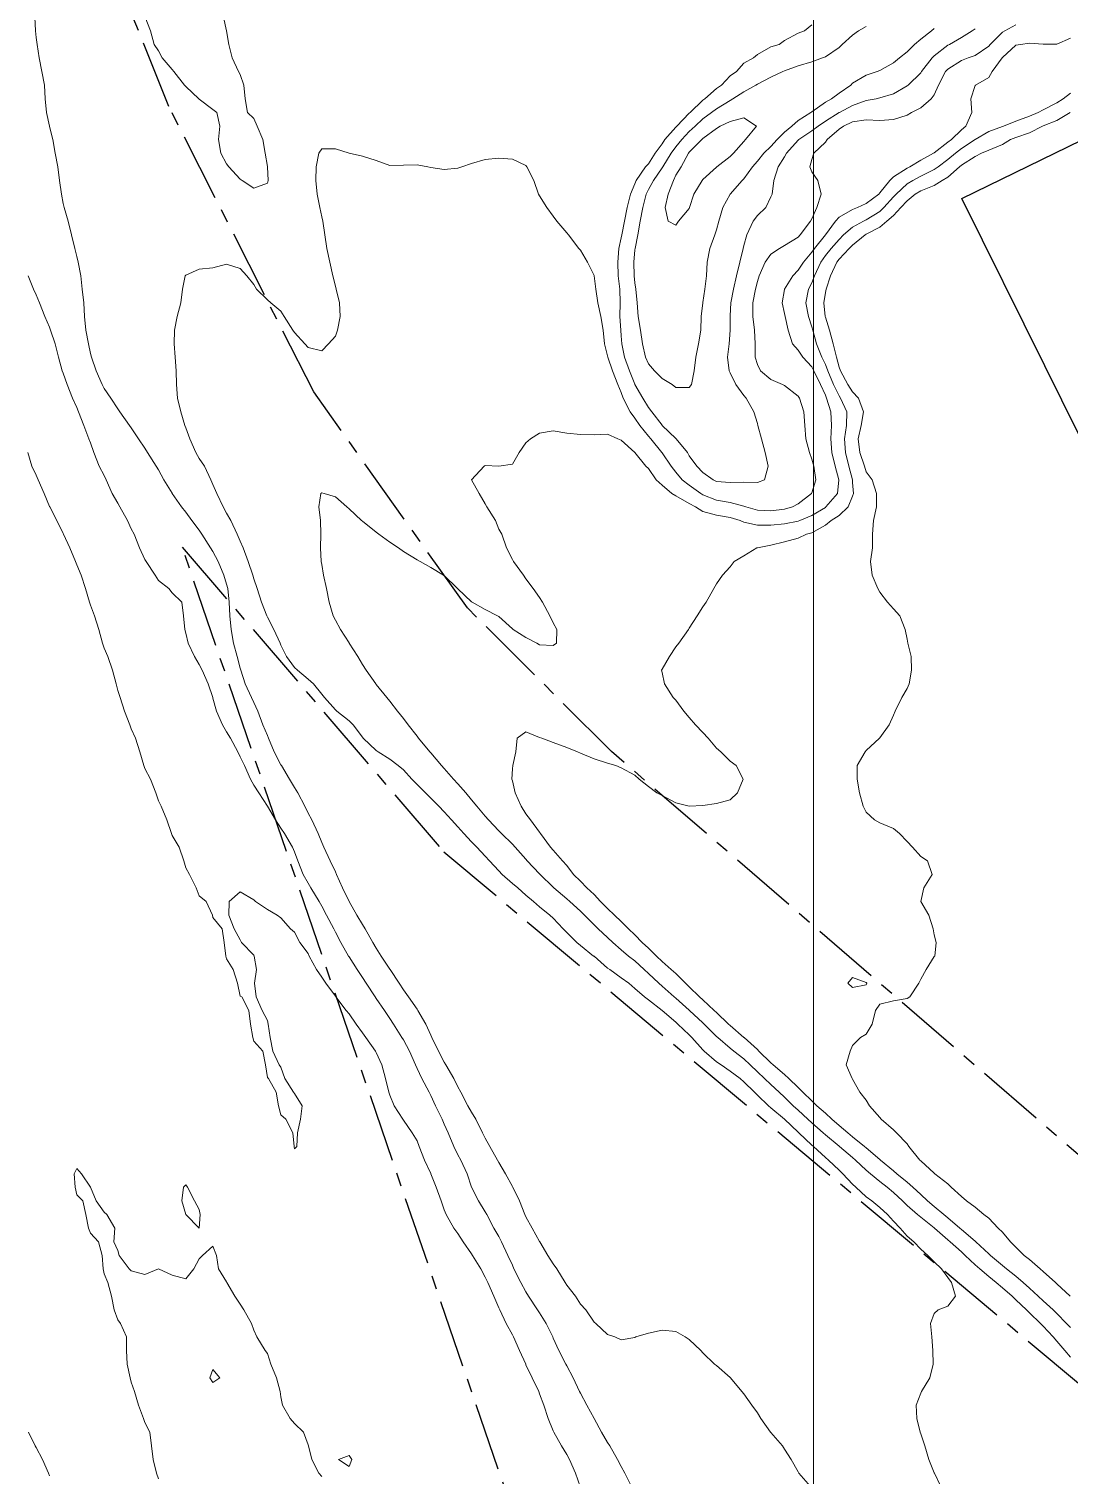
# Model space of a CAD drawing. Header units: centimetres. Extents: x 0 to 642158, y -847 to 649707.
# Drawn here: x 617238 to 617276.2, y 620631.2 to 620684.3 of the extents above; entities that cross this region are included whole.
import ezdxf

# ---------------------------------------------------------------- set-up
doc = ezdxf.new("R2010")
doc.units = ezdxf.units.CM
doc.header["$MEASUREMENT"] = 0
doc.linetypes.add('CENTERX2', pattern=[4, 2.5, -0.5, 0.5, -0.5])
doc.layers.add('MEV_grille', color=254, linetype='Continuous', lineweight=9)
doc.layers.add('WAL_topographie 0.5', color=253, linetype='Continuous', lineweight=20)
doc.layers.add('SPW_batiments', color=7, linetype='Continuous')
doc.layers.add('SPW_parcellaire cadastral', color=7, linetype='CENTERX2', lineweight=25, true_color=0xff0542)

# ---------------------------------------------------------------- blocks, each defined once
blk = doc.blocks.new('*U112')
at = {"layer": 'MEV_grille', "transparency": 33554687}
blk.add_lwpolyline([(0, 1825.476), (0, -1825.476)], dxfattribs=at)
blk = doc.blocks.new('*U113')
at = {"layer": 'MEV_grille', "color": 0, "linetype": 'ByBlock', "lineweight": -2, "transparency": 16777216}
blk.add_blockref('*U112', (1900, 0), dxfattribs=at)

msp = doc.modelspace()

# ---------------------------------------------------------------- linework, layer by layer
at = {"layer": 'SPW_batiments'}
msp.add_lwpolyline([(617326.179, 620676.523), (617316.915, 620671.936), (617283.53, 620655.333), (617283.501, 620655.39), (617275.31, 620671.931), (617272.265, 620678.083), (617315.191, 620699.035), (617326.179, 620676.523)], dxfattribs=at)
at = {"layer": 'SPW_parcellaire cadastral'}
for points in [[(617230.744, 620712.405), (617238.37, 620716.158), (617240.745, 620724.014), (617272.508, 620739.643), (617282.123, 620767.668), (617243.448, 620846.11), (617250.741, 620849.649), (617288.255, 620775.589), (617294.476, 620769.289), (617304.386, 620763.201), (617310.193, 620758.188), (617336.661, 620771.212), (617359.081, 620730.17), (617357.925, 620729.905), (617383.852, 620679.762), (617287.666, 620632.245), (617278.015, 620641.677), (617259.392, 620657.765), (617254.096, 620663.041), (617248.455, 620670.977), (617243.126, 620681.472), (617230.744, 620712.405)], [(617294.536, 620611.713), (617273.482, 620594.095), (617266.903, 620597.333), (617243.62, 620665.278), (617253.232, 620654.073), (617276.728, 620634.401), (617291.501, 620615.611), (617294.536, 620611.713)]]:
    msp.add_lwpolyline(points, dxfattribs=at)
at = {"layer": 'WAL_topographie 0.5'}
for points in [[(617238.21, 620684.75), (617238.226, 620684.25), (617238.25, 620684), (617238.298, 620683.75), (617238.365, 620683.25), (617238.462, 620682.75), (617238.556, 620682.25), (617238.589, 620681.75), (617238.641, 620681.25), (617238.747, 620680.75), (617238.75, 620680.736), (617238.867, 620680.25), (617238.956, 620679.75), (617239.046, 620679.25), (617239.119, 620678.75), (617239.182, 620678.25), (617239.25, 620677.899), (617239.284, 620677.75), (617239.431, 620677.25), (617239.559, 620676.75), (617239.677, 620676.25), (617239.75, 620675.952), (617239.8, 620675.75), (617239.891, 620675.25), (617239.951, 620674.75), (617240.002, 620674.25), (617240.034, 620673.75), (617240.086, 620673.25), (617240.177, 620672.75), (617240.25, 620672.394), (617240.288, 620672.25), (617240.457, 620671.75), (617240.678, 620671.25), (617240.75, 620671.109), (617240.999, 620670.75), (617241.25, 620670.361), (617241.327, 620670.25), (617241.685, 620669.75), (617241.75, 620669.657), (617242.017, 620669.25), (617242.25, 620668.909), (617242.352, 620668.75), (617242.662, 620668.25), (617242.75, 620668.112), (617242.946, 620667.75), (617243.25, 620667.254), (617243.252, 620667.25), (617243.593, 620666.75), (617243.75, 620666.563), (617243.973, 620666.25), (617244.25, 620665.9), (617244.343, 620665.75), (617244.663, 620665.25), (617244.75, 620665.12), (617244.937, 620664.75), (617245.149, 620664.25), (617245.25, 620663.91), (617245.295, 620663.75), (617245.348, 620663.25), (617245.374, 620662.75), (617245.42, 620662.25), (617245.507, 620661.75), (617245.644, 620661.25), (617245.75, 620660.828), (617245.772, 620660.75), (617245.93, 620660.25), (617246.161, 620659.75), (617246.25, 620659.56), (617246.398, 620659.25), (617246.589, 620658.75), (617246.75, 620658.353), (617246.79, 620658.25), (617247.005, 620657.75), (617247.25, 620657.277), (617247.264, 620657.25), (617247.568, 620656.75), (617247.75, 620656.447), (617247.871, 620656.25), (617248.125, 620655.75), (617248.25, 620655.502), (617248.386, 620655.25), (617248.617, 620654.75), (617248.75, 620654.417), (617248.825, 620654.25), (617249.059, 620653.75), (617249.25, 620653.339), (617249.292, 620653.25), (617249.515, 620652.75), (617249.749, 620652.25), (617249.75, 620652.248), (617250.042, 620651.75), (617250.25, 620651.406), (617250.344, 620651.25), (617250.627, 620650.75), (617250.75, 620650.544), (617250.927, 620650.25), (617251.25, 620649.763), (617251.26, 620649.75), (617251.596, 620649.25), (617251.75, 620649.009), (617251.934, 620648.75), (617252.25, 620648.295), (617252.281, 620648.25), (617252.568, 620647.75), (617252.75, 620647.341), (617252.797, 620647.25), (617253.038, 620646.75), (617253.25, 620646.351), (617253.309, 620646.25), (617253.596, 620645.75), (617253.75, 620645.447), (617253.859, 620645.25), (617254.12, 620644.75), (617254.25, 620644.512), (617254.402, 620644.25), (617254.652, 620643.75), (617254.75, 620643.56), (617254.917, 620643.25), (617255.204, 620642.75), (617255.25, 620642.665), (617255.497, 620642.25), (617255.75, 620641.78), (617255.768, 620641.75), (617256.014, 620641.25), (617256.212, 620640.75), (617256.25, 620640.668), (617256.48, 620640.25), (617256.75, 620639.754), (617256.753, 620639.75), (617257.059, 620639.25), (617257.25, 620638.933), (617257.385, 620638.75), (617257.695, 620638.25), (617257.75, 620638.158), (617258.066, 620637.75), (617258.25, 620637.456), (617258.45, 620637.25), (617258.75, 620636.795), (617258.818, 620636.75), (617259.25, 620636.346), (617259.515, 620636.25), (617259.75, 620636.142), (617260.25, 620636.232), (617260.288, 620636.25), (617260.75, 620636.386), (617261.25, 620636.5), (617261.75, 620636.447), (617262.101, 620636.25), (617262.25, 620636.155), (617262.67, 620635.75), (617262.75, 620635.671), (617263.179, 620635.25), (617263.25, 620635.199), (617263.75, 620634.763), (617263.762, 620634.75), (617264.185, 620634.25), (617264.25, 620634.164), (617264.551, 620633.75), (617264.75, 620633.458), (617264.883, 620633.25), (617265.239, 620632.75), (617265.25, 620632.735), (617265.668, 620632.25), (617265.75, 620632.127), (617265.991, 620631.75), (617266.25, 620631.293), (617266.276, 620631.25), (617266.706, 620630.75)], [(617245.135, 620684.75), (617245.25, 620684.25), (617245.25, 620684.25), (617245.333, 620683.75), (617245.454, 620683.25), (617245.695, 620682.75), (617245.75, 620682.644), (617245.881, 620682.25), (617245.932, 620681.75), (617246.022, 620681.25), (617246.25, 620681.026), (617246.376, 620680.75), (617246.579, 620680.25), (617246.672, 620679.75), (617246.75, 620679.261), (617246.752, 620679.25), (617246.782, 620678.75), (617246.75, 620678.647), (617246.25, 620678.467), (617245.828, 620678.75), (617245.75, 620678.794), (617245.334, 620679.25), (617245.25, 620679.363), (617245.035, 620679.75), (617244.955, 620680.25), (617245.003, 620680.75), (617244.897, 620681.25), (617244.75, 620681.358), (617244.25, 620681.734), (617244.232, 620681.75), (617243.75, 620682.205), (617243.71, 620682.25), (617243.311, 620682.75), (617243.25, 620682.821), (617242.889, 620683.25), (617242.75, 620683.507), (617242.594, 620683.75), (617242.455, 620684.25), (617242.257, 620684.75)], [(617274.25, 620684.47), (617273.836, 620684.25), (617273.75, 620684.193), (617273.304, 620683.75), (617273.25, 620683.689), (617272.75, 620683.346), (617272.495, 620683.25), (617272.25, 620683.163), (617271.75, 620682.844), (617271.666, 620682.75), (617271.407, 620682.25), (617271.25, 620681.891), (617271.134, 620681.75), (617270.75, 620681.416), (617270.409, 620681.25), (617270.25, 620681.15), (617269.75, 620680.99), (617269.25, 620680.956), (617268.75, 620680.972), (617268.25, 620680.907), (617267.916, 620680.75), (617267.75, 620680.63), (617267.311, 620680.25), (617267.25, 620680.155), (617266.825, 620679.75), (617266.75, 620679.522), (617266.672, 620679.25), (617266.75, 620679.061), (617266.975, 620678.75), (617267.096, 620678.25), (617266.94, 620677.75), (617266.75, 620677.339), (617266.706, 620677.25), (617266.323, 620676.75), (617266.25, 620676.671), (617265.75, 620676.355), (617265.564, 620676.25), (617265.25, 620676.038), (617265.043, 620675.75), (617264.82, 620675.25), (617264.75, 620675.036), (617264.677, 620674.75), (617264.583, 620674.25), (617264.583, 620673.75), (617264.647, 620673.25), (617264.668, 620672.75), (617264.674, 620672.25), (617264.75, 620671.981), (617264.869, 620671.75), (617265.25, 620671.434), (617265.677, 620671.25), (617265.75, 620671.209), (617266.25, 620670.823), (617266.298, 620670.75), (617266.454, 620670.25), (617266.492, 620669.75), (617266.529, 620669.25), (617266.662, 620668.75), (617266.75, 620668.512), (617266.821, 620668.25), (617266.894, 620667.75), (617266.75, 620667.265), (617266.744, 620667.25), (617266.25, 620666.862), (617266.045, 620666.75), (617265.75, 620666.674), (617265.25, 620666.612), (617264.75, 620666.636), (617264.33, 620666.75), (617264.25, 620666.777), (617263.75, 620666.918), (617263.25, 620667.002), (617262.75, 620667.199), (617262.67, 620667.25), (617262.25, 620667.554), (617261.994, 620667.75), (617261.75, 620668.03), (617261.584, 620668.25), (617261.25, 620668.745), (617261.246, 620668.75), (617260.833, 620669.25), (617260.75, 620669.348), (617260.435, 620669.75), (617260.25, 620670.016), (617260.082, 620670.25), (617259.821, 620670.75), (617259.75, 620670.952), (617259.624, 620671.25), (617259.432, 620671.75), (617259.26, 620672.25), (617259.25, 620672.31), (617259.131, 620672.75), (617259.086, 620673.25), (617259.001, 620673.75), (617258.891, 620674.25), (617258.814, 620674.75), (617258.752, 620675.25), (617258.75, 620675.261), (617258.515, 620675.75), (617258.25, 620676.183), (617258.194, 620676.25), (617257.81, 620676.75), (617257.75, 620676.823), (617257.383, 620677.25), (617257.25, 620677.439), (617257.017, 620677.75), (617256.75, 620678.182), (617256.714, 620678.25), (617256.538, 620678.75), (617256.285, 620679.25), (617256.25, 620679.304), (617255.75, 620679.533), (617255.25, 620679.566), (617254.75, 620679.523), (617254.25, 620679.377), (617253.889, 620679.25), (617253.75, 620679.203), (617253.25, 620679.148), (617252.75, 620679.227), (617252.65, 620679.25), (617252.25, 620679.324), (617251.75, 620679.317), (617251.25, 620679.299), (617250.75, 620679.484), (617250.25, 620679.637), (617249.75, 620679.75), (617249.75, 620679.75), (617249.25, 620679.917), (617248.75, 620679.911), (617248.641, 620679.75), (617248.548, 620679.25), (617248.535, 620678.75), (617248.574, 620678.25), (617248.68, 620677.75), (617248.75, 620677.417), (617248.793, 620677.25), (617248.86, 620676.75), (617248.929, 620676.25), (617249.046, 620675.75), (617249.157, 620675.25), (617249.25, 620674.864), (617249.282, 620674.75), (617249.396, 620674.25), (617249.419, 620673.75), (617249.323, 620673.25), (617249.25, 620673.032), (617248.99, 620672.75), (617248.75, 620672.489), (617248.25, 620672.608), (617248.129, 620672.75), (617247.75, 620673.162), (617247.69, 620673.25), (617247.371, 620673.75), (617247.25, 620673.94), (617246.875, 620674.25), (617246.75, 620674.358), (617246.353, 620674.75), (617246.25, 620674.92), (617246, 620675.25), (617245.75, 620675.515), (617245.25, 620675.677), (617244.75, 620675.536), (617244.25, 620675.491), (617243.75, 620675.273), (617243.735, 620675.25), (617243.635, 620674.75), (617243.565, 620674.25), (617243.441, 620673.75), (617243.338, 620673.25), (617243.32, 620672.75), (617243.36, 620672.25), (617243.396, 620671.75), (617243.411, 620671.25), (617243.45, 620670.75), (617243.575, 620670.25), (617243.722, 620669.75), (617243.75, 620669.664), (617243.904, 620669.25), (617244.126, 620668.75), (617244.25, 620668.536), (617244.435, 620668.25), (617244.674, 620667.75), (617244.75, 620667.578), (617244.894, 620667.25), (617245.131, 620666.75), (617245.25, 620666.528), (617245.407, 620666.25), (617245.645, 620665.75), (617245.75, 620665.496), (617245.86, 620665.25), (617246.044, 620664.75), (617246.21, 620664.25), (617246.25, 620664.106), (617246.377, 620663.75), (617246.54, 620663.25), (617246.73, 620662.75), (617246.75, 620662.696), (617246.992, 620662.25), (617247.218, 620661.75), (617247.25, 620661.676), (617247.457, 620661.25), (617247.75, 620660.848), (617247.861, 620660.75), (617248.25, 620660.426), (617248.442, 620660.25), (617248.75, 620659.869), (617248.846, 620659.75), (617249.25, 620659.29), (617249.296, 620659.25), (617249.75, 620658.891), (617249.9, 620658.75), (617250.25, 620658.287), (617250.274, 620658.25), (617250.75, 620657.804), (617250.817, 620657.75), (617251.25, 620657.481), (617251.555, 620657.25), (617251.75, 620657.092), (617252.052, 620656.75), (617252.25, 620656.556), (617252.554, 620656.25), (617252.75, 620656.055), (617253.051, 620655.75), (617253.25, 620655.549), (617253.514, 620655.25), (617253.75, 620654.997), (617253.968, 620654.75), (617254.25, 620654.446), (617254.443, 620654.25), (617254.75, 620653.923), (617254.914, 620653.75), (617255.25, 620653.376), (617255.374, 620653.25), (617255.75, 620652.918), (617255.946, 620652.75), (617256.25, 620652.489), (617256.524, 620652.25), (617256.75, 620652.052), (617257.129, 620651.75), (617257.25, 620651.635), (617257.62, 620651.25), (617257.75, 620651.112), (617258.115, 620650.75), (617258.25, 620650.636), (617258.736, 620650.25), (617258.75, 620650.238), (617259.25, 620649.805), (617259.328, 620649.75), (617259.75, 620649.452), (617260.028, 620649.25), (617260.25, 620649.059), (617260.608, 620648.75), (617260.75, 620648.638), (617261.25, 620648.25), (617261.25, 620648.25), (617261.75, 620647.817), (617261.827, 620647.75), (617262.25, 620647.348), (617262.345, 620647.25), (617262.75, 620646.797), (617262.797, 620646.75), (617263.25, 620646.359), (617263.421, 620646.25), (617263.75, 620646.022), (617264.117, 620645.75), (617264.25, 620645.631), (617264.64, 620645.25), (617264.75, 620645.142), (617265.165, 620644.75), (617265.25, 620644.675), (617265.75, 620644.252), (617265.752, 620644.25), (617266.25, 620643.772), (617266.274, 620643.75), (617266.75, 620643.299), (617266.807, 620643.25), (617267.25, 620642.845), (617267.367, 620642.75), (617267.75, 620642.382), (617267.886, 620642.25), (617268.25, 620641.86), (617268.364, 620641.75), (617268.75, 620641.397), (617268.955, 620641.25), (617269.25, 620641.005), (617269.537, 620640.75), (617269.75, 620640.508), (617269.997, 620640.25), (617270.25, 620639.954), (617270.503, 620639.75), (617270.75, 620639.471), (617271.008, 620639.25), (617271.25, 620639.014), (617271.518, 620638.75), (617271.75, 620638.441), (617271.878, 620638.25), (617272.034, 620637.75), (617271.75, 620637.378), (617271.393, 620637.25), (617271.25, 620637.117), (617271.105, 620636.75), (617271.165, 620636.25), (617271.198, 620635.75), (617271.204, 620635.25), (617271.088, 620634.75), (617270.775, 620634.25), (617270.75, 620634.187), (617270.583, 620633.75), (617270.605, 620633.25), (617270.73, 620632.75), (617270.75, 620632.696), (617270.908, 620632.25), (617271.051, 620631.75), (617271.25, 620631.264), (617271.256, 620631.25), (617271.487, 620630.75)], [(617272.75, 620684.326), (617272.64, 620684.25), (617272.25, 620684.005), (617271.808, 620683.75), (617271.75, 620683.719), (617271.25, 620683.331), (617271.168, 620683.25), (617270.784, 620682.75), (617270.75, 620682.7), (617270.286, 620682.25), (617270.25, 620682.224), (617269.75, 620681.936), (617269.25, 620681.782), (617269.113, 620681.75), (617268.75, 620681.682), (617268.25, 620681.505), (617267.769, 620681.25), (617267.75, 620681.241), (617267.25, 620680.927), (617266.985, 620680.75), (617266.75, 620680.578), (617266.276, 620680.25), (617266.25, 620680.226), (617265.819, 620679.75), (617265.75, 620679.62), (617265.517, 620679.25), (617265.351, 620678.75), (617265.291, 620678.25), (617265.25, 620678.143), (617265.064, 620677.75), (617264.75, 620677.459), (617264.596, 620677.25), (617264.365, 620676.75), (617264.25, 620676.353), (617264.227, 620676.25), (617264.104, 620675.75), (617263.987, 620675.25), (617263.87, 620674.75), (617263.78, 620674.25), (617263.75, 620673.78), (617263.748, 620673.75), (617263.75, 620673.25), (617263.75, 620673.25), (617263.75, 620673.25), (617263.713, 620672.75), (617263.659, 620672.25), (617263.717, 620671.75), (617263.75, 620671.674), (617263.96, 620671.25), (617264.25, 620670.85), (617264.336, 620670.75), (617264.62, 620670.25), (617264.75, 620669.82), (617264.772, 620669.75), (617264.9, 620669.25), (617265.035, 620668.75), (617265.15, 620668.25), (617265.018, 620667.75), (617264.75, 620667.656), (617264.25, 620667.658), (617263.75, 620667.644), (617263.25, 620667.691), (617263.122, 620667.75), (617262.75, 620668.023), (617262.523, 620668.25), (617262.25, 620668.634), (617262.182, 620668.75), (617261.769, 620669.25), (617261.75, 620669.266), (617261.259, 620669.75), (617261.25, 620669.759), (617260.878, 620670.25), (617260.75, 620670.406), (617260.539, 620670.75), (617260.254, 620671.25), (617260.25, 620671.258), (617260.059, 620671.75), (617259.864, 620672.25), (617259.767, 620672.75), (617259.75, 620673.034), (617259.738, 620673.25), (617259.703, 620673.75), (617259.708, 620674.25), (617259.699, 620674.75), (617259.64, 620675.25), (617259.622, 620675.75), (617259.665, 620676.25), (617259.75, 620676.635), (617259.77, 620676.75), (617259.872, 620677.25), (617259.969, 620677.75), (617260.091, 620678.25), (617260.25, 620678.623), (617260.296, 620678.75), (617260.647, 620679.25), (617260.75, 620679.363), (617260.992, 620679.75), (617261.25, 620680.092), (617261.351, 620680.25), (617261.75, 620680.707), (617261.789, 620680.75), (617262.25, 620681.22), (617262.283, 620681.25), (617262.75, 620681.702), (617262.822, 620681.75), (617263.25, 620682.129), (617263.432, 620682.25), (617263.75, 620682.597), (617263.98, 620682.75), (617264.25, 620683.055), (617264.612, 620683.25), (617264.75, 620683.381), (617265.25, 620683.655), (617265.552, 620683.75), (617265.75, 620683.894), (617266.25, 620684.164), (617266.481, 620684.25), (617266.75, 620684.466)], [(617276.25, 620683.974), (617275.75, 620683.762), (617275.25, 620683.752), (617274.75, 620683.799), (617274.414, 620683.75), (617274.25, 620683.717), (617273.75, 620683.262), (617273.739, 620683.25), (617273.375, 620682.75), (617273.25, 620682.527), (617272.76, 620682.25), (617272.75, 620682.233), (617272.591, 620681.75), (617272.633, 620681.25), (617272.413, 620680.75), (617272.25, 620680.61), (617271.88, 620680.25), (617271.75, 620680.156), (617271.25, 620679.77), (617271.222, 620679.75), (617270.75, 620679.5), (617270.348, 620679.25), (617270.25, 620679.205), (617269.75, 620678.879), (617269.614, 620678.75), (617269.25, 620678.289), (617269.215, 620678.25), (617268.75, 620677.898), (617268.43, 620677.75), (617268.25, 620677.688), (617267.75, 620677.401), (617267.624, 620677.25), (617267.25, 620676.751), (617267.249, 620676.75), (617266.845, 620676.25), (617266.75, 620676.108), (617266.44, 620675.75), (617266.25, 620675.453), (617266.048, 620675.25), (617265.751, 620674.75), (617265.75, 620674.742), (617265.663, 620674.25), (617265.75, 620673.855), (617265.771, 620673.75), (617265.886, 620673.25), (617266.036, 620672.75), (617266.25, 620672.517), (617266.419, 620672.25), (617266.75, 620671.905), (617266.827, 620671.75), (617267.067, 620671.25), (617267.25, 620670.864), (617267.295, 620670.75), (617267.447, 620670.25), (617267.479, 620669.75), (617267.445, 620669.25), (617267.488, 620668.75), (617267.613, 620668.25), (617267.738, 620667.75), (617267.697, 620667.25), (617267.269, 620666.75), (617267.25, 620666.736), (617266.75, 620666.432), (617266.314, 620666.25), (617266.25, 620666.226), (617265.75, 620666.134), (617265.25, 620666.083), (617264.75, 620666.086), (617264.25, 620666.193), (617264.114, 620666.25), (617263.75, 620666.364), (617263.25, 620666.455), (617262.75, 620666.589), (617262.48, 620666.75), (617262.25, 620666.875), (617261.75, 620667.154), (617261.605, 620667.25), (617261.25, 620667.55), (617261.038, 620667.75), (617260.75, 620668.165), (617260.649, 620668.25), (617260.252, 620668.75), (617260.25, 620668.752), (617259.75, 620669.208), (617259.621, 620669.25), (617259.25, 620669.422), (617258.75, 620669.407), (617258.25, 620669.413), (617257.75, 620669.468), (617257.25, 620669.546), (617256.75, 620669.458), (617256.417, 620669.25), (617256.25, 620669.103), (617256, 620668.75), (617255.75, 620668.321), (617255.25, 620668.25), (617255.25, 620668.25), (617255.249, 620668.25), (617254.75, 620668.27), (617254.714, 620668.25), (617254.25, 620667.75), (617254.527, 620667.25), (617254.75, 620666.868), (617254.808, 620666.75), (617255.125, 620666.25), (617255.25, 620665.937), (617255.359, 620665.75), (617255.533, 620665.25), (617255.75, 620664.818), (617255.792, 620664.75), (617256.161, 620664.25), (617256.25, 620664.11), (617256.514, 620663.75), (617256.75, 620663.425), (617256.855, 620663.25), (617257.131, 620662.75), (617257.25, 620662.497), (617257.38, 620662.25), (617257.372, 620661.75), (617257.25, 620661.661), (617256.75, 620661.689), (617256.644, 620661.75), (617256.25, 620661.953), (617255.776, 620662.25), (617255.75, 620662.273), (617255.25, 620662.726), (617255.209, 620662.75), (617254.75, 620662.986), (617254.277, 620663.25), (617254.25, 620663.264), (617253.75, 620663.738), (617253.738, 620663.75), (617253.25, 620664.234), (617253.226, 620664.25), (617252.75, 620664.526), (617252.36, 620664.75), (617252.25, 620664.814), (617251.75, 620665.118), (617251.563, 620665.25), (617251.25, 620665.462), (617250.846, 620665.75), (617250.75, 620665.827), (617250.25, 620666.226), (617250.213, 620666.25), (617249.75, 620666.687), (617249.663, 620666.75), (617249.25, 620667.121), (617248.833, 620667.25), (617248.75, 620667.275), (617248.715, 620667.25), (617248.645, 620666.75), (617248.703, 620666.25), (617248.712, 620665.75), (617248.704, 620665.25), (617248.725, 620664.75), (617248.75, 620664.635), (617248.809, 620664.25), (617248.924, 620663.75), (617249.023, 620663.25), (617249.165, 620662.75), (617249.25, 620662.593), (617249.433, 620662.25), (617249.75, 620661.762), (617249.757, 620661.75), (617250.075, 620661.25), (617250.25, 620660.965), (617250.378, 620660.75), (617250.731, 620660.25), (617250.75, 620660.229), (617251.138, 620659.75), (617251.25, 620659.611), (617251.534, 620659.25), (617251.75, 620658.978), (617251.919, 620658.75), (617252.25, 620658.324), (617252.306, 620658.25), (617252.719, 620657.75), (617252.75, 620657.714), (617253.147, 620657.25), (617253.25, 620657.137), (617253.593, 620656.75), (617253.75, 620656.582), (617254.038, 620656.25), (617254.25, 620655.988), (617254.444, 620655.75), (617254.75, 620655.388), (617254.868, 620655.25), (617255.25, 620654.851), (617255.346, 620654.75), (617255.75, 620654.359), (617255.853, 620654.25), (617256.25, 620653.806), (617256.297, 620653.75), (617256.75, 620653.268), (617256.767, 620653.25), (617257.25, 620652.778), (617257.279, 620652.75), (617257.75, 620652.347), (617257.862, 620652.25), (617258.25, 620651.892), (617258.394, 620651.75), (617258.75, 620651.397), (617258.907, 620651.25), (617259.25, 620650.928), (617259.442, 620650.75), (617259.75, 620650.478), (617260.019, 620650.25), (617260.25, 620650.068), (617260.597, 620649.75), (617260.75, 620649.607), (617261.132, 620649.25), (617261.25, 620649.144), (617261.698, 620648.75), (617261.75, 620648.705), (617262.25, 620648.257), (617262.257, 620648.25), (617262.75, 620647.796), (617262.8, 620647.75), (617263.25, 620647.293), (617263.296, 620647.25), (617263.75, 620646.858), (617263.881, 620646.75), (617264.25, 620646.469), (617264.486, 620646.25), (617264.75, 620645.996), (617265.011, 620645.75), (617265.25, 620645.526), (617265.554, 620645.25), (617265.75, 620645.062), (617266.068, 620644.75), (617266.25, 620644.58), (617266.605, 620644.25), (617266.75, 620644.118), (617267.167, 620643.75), (617267.25, 620643.676), (617267.75, 620643.26), (617267.762, 620643.25), (617268.25, 620642.84), (617268.357, 620642.75), (617268.75, 620642.382), (617268.903, 620642.25), (617269.25, 620641.962), (617269.515, 620641.75), (617269.75, 620641.555), (617270.08, 620641.25), (617270.25, 620641.085), (617270.628, 620640.75), (617270.75, 620640.648), (617271.25, 620640.261), (617271.264, 620640.25), (617271.75, 620639.825), (617271.838, 620639.75), (617272.25, 620639.376), (617272.387, 620639.25), (617272.75, 620638.9), (617272.922, 620638.75), (617273.25, 620638.469), (617273.529, 620638.25), (617273.75, 620638.058), (617274.116, 620637.75), (617274.25, 620637.62), (617274.639, 620637.25), (617274.75, 620637.135), (617275.15, 620636.75), (617275.25, 620636.643), (617275.617, 620636.25), (617275.75, 620636.094), (617276.041, 620635.75), (617276.25, 620635.505)], [(617262.326, 620671.25), (617262.25, 620671.136), (617261.75, 620671.144), (617261.616, 620671.25), (617261.25, 620671.467), (617260.976, 620671.75), (617260.75, 620672.016), (617260.647, 620672.25), (617260.527, 620672.75), (617260.454, 620673.25), (617260.366, 620673.75), (617260.333, 620674.25), (617260.29, 620674.75), (617260.25, 620674.982), (617260.219, 620675.25), (617260.207, 620675.75), (617260.25, 620676.205), (617260.256, 620676.25), (617260.354, 620676.75), (617260.446, 620677.25), (617260.543, 620677.75), (617260.668, 620678.25), (617260.75, 620678.419), (617260.93, 620678.75), (617261.25, 620679.208), (617261.278, 620679.25), (617261.58, 620679.75), (617261.75, 620679.982), (617261.974, 620680.25), (617262.25, 620680.545), (617262.468, 620680.75), (617262.75, 620681.008), (617263.069, 620681.25), (617263.25, 620681.387), (617263.75, 620681.693), (617263.845, 620681.75), (617264.25, 620682.009), (617264.691, 620682.25), (617264.75, 620682.286), (617265.25, 620682.543), (617265.69, 620682.75), (617265.75, 620682.779), (617266.25, 620682.961), (617266.75, 620683.105), (617267.149, 620683.25), (617267.25, 620683.292), (617267.75, 620683.631), (617267.867, 620683.75), (617268.25, 620684.089), (617268.46, 620684.25), (617268.75, 620684.409)], [(617271.25, 620684.333), (617271.144, 620684.25), (617270.75, 620683.946), (617270.527, 620683.75), (617270.25, 620683.477), (617269.969, 620683.25), (617269.75, 620683.074), (617269.25, 620682.793), (617269.147, 620682.75), (617268.75, 620682.624), (617268.25, 620682.322), (617268.18, 620682.25), (617267.75, 620681.953), (617267.478, 620681.75), (617267.25, 620681.62), (617266.75, 620681.275), (617266.718, 620681.25), (617266.25, 620680.953), (617266.012, 620680.75), (617265.75, 620680.52), (617265.482, 620680.25), (617265.25, 620680), (617264.985, 620679.75), (617264.75, 620679.459), (617264.574, 620679.25), (617264.25, 620678.804), (617264.196, 620678.75), (617263.752, 620678.25), (617263.75, 620678.247), (617263.481, 620677.75), (617263.333, 620677.25), (617263.25, 620676.938), (617263.185, 620676.75), (617263.004, 620676.25), (617262.91, 620675.75), (617262.881, 620675.25), (617262.824, 620674.75), (617262.75, 620674.261), (617262.748, 620674.25), (617262.691, 620673.75), (617262.669, 620673.25), (617262.594, 620672.75), (617262.487, 620672.25), (617262.426, 620671.75), (617262.326, 620671.25)], [(617276.25, 620681.951), (617275.98, 620681.75), (617275.75, 620681.601), (617275.25, 620681.348), (617275.062, 620681.25), (617274.75, 620681.116), (617274.25, 620680.927), (617273.795, 620680.75), (617273.75, 620680.733), (617273.25, 620680.55), (617272.751, 620680.25), (617272.75, 620680.249), (617272.25, 620679.925), (617272.025, 620679.75), (617271.75, 620679.522), (617271.394, 620679.25), (617271.25, 620679.15), (617270.75, 620678.912), (617270.459, 620678.75), (617270.25, 620678.623), (617269.846, 620678.25), (617269.75, 620678.145), (617269.398, 620677.75), (617269.25, 620677.614), (617268.75, 620677.302), (617268.644, 620677.25), (617268.25, 620677.035), (617267.919, 620676.75), (617267.75, 620676.583), (617267.459, 620676.25), (617267.25, 620675.987), (617267.08, 620675.75), (617266.845, 620675.25), (617266.75, 620674.989), (617266.632, 620674.75), (617266.535, 620674.25), (617266.629, 620673.75), (617266.75, 620673.376), (617266.783, 620673.25), (617266.923, 620672.75), (617267.12, 620672.25), (617267.25, 620671.986), (617267.344, 620671.75), (617267.547, 620671.25), (617267.75, 620670.84), (617267.81, 620670.75), (617268.037, 620670.25), (617268.024, 620669.75), (617267.956, 620669.25), (617267.991, 620668.75), (617268.116, 620668.25), (617268.243, 620667.75), (617268.25, 620667.65), (617268.286, 620667.25), (617268.25, 620667.148), (617268.084, 620666.75), (617267.75, 620666.439), (617267.466, 620666.25), (617267.25, 620666.081), (617266.75, 620665.801), (617266.554, 620665.75), (617266.25, 620665.609), (617265.75, 620665.468), (617265.25, 620665.345), (617264.75, 620665.253), (617264.732, 620665.25), (617264.25, 620664.961), (617263.899, 620664.75), (617263.75, 620664.548), (617263.472, 620664.25), (617263.25, 620663.927), (617263.154, 620663.75), (617262.87, 620663.25), (617262.75, 620663.079), (617262.533, 620662.75), (617262.25, 620662.295), (617262.216, 620662.25), (617261.86, 620661.75), (617261.75, 620661.605), (617261.521, 620661.25), (617261.25, 620660.793), (617261.233, 620660.75), (617261.25, 620660.671), (617261.334, 620660.25), (617261.662, 620659.75), (617261.75, 620659.648), (617262.045, 620659.25), (617262.25, 620659.016), (617262.479, 620658.75), (617262.75, 620658.467), (617262.938, 620658.25), (617263.25, 620657.89), (617263.403, 620657.75), (617263.75, 620657.405), (617263.975, 620657.25), (617264.228, 620656.75), (617264.023, 620656.25), (617263.75, 620655.993), (617263.25, 620655.858), (617262.75, 620655.783), (617262.25, 620655.753), (617261.75, 620655.878), (617261.25, 620656.154), (617261.054, 620656.25), (617260.75, 620656.474), (617260.411, 620656.75), (617260.25, 620656.899), (617259.75, 620657.169), (617259.546, 620657.25), (617259.25, 620657.332), (617258.75, 620657.497), (617258.25, 620657.699), (617258.142, 620657.75), (617257.75, 620657.908), (617257.25, 620658.093), (617256.831, 620658.25), (617256.75, 620658.282), (617256.25, 620658.487), (617255.929, 620658.25), (617255.875, 620657.75), (617255.762, 620657.25), (617255.75, 620657.125), (617255.731, 620656.75), (617255.75, 620656.682), (617255.858, 620656.25), (617256.074, 620655.75), (617256.25, 620655.469), (617256.417, 620655.25), (617256.75, 620654.802), (617256.785, 620654.75), (617257.157, 620654.25), (617257.25, 620654.139), (617257.593, 620653.75), (617257.75, 620653.57), (617258.001, 620653.25), (617258.25, 620652.998), (617258.487, 620652.75), (617258.75, 620652.508), (617258.991, 620652.25), (617259.25, 620651.995), (617259.501, 620651.75), (617259.75, 620651.522), (617260.012, 620651.25), (617260.25, 620651.025), (617260.515, 620650.75), (617260.75, 620650.534), (617261.044, 620650.25), (617261.25, 620650.054), (617261.582, 620649.75), (617261.75, 620649.603), (617262.114, 620649.25), (617262.25, 620649.123), (617262.623, 620648.75), (617262.75, 620648.634), (617263.163, 620648.25), (617263.25, 620648.17), (617263.692, 620647.75), (617263.75, 620647.696), (617264.25, 620647.26), (617264.261, 620647.25), (617264.75, 620646.809), (617264.81, 620646.75), (617265.25, 620646.325), (617265.33, 620646.25), (617265.75, 620645.894), (617265.906, 620645.75), (617266.25, 620645.423), (617266.422, 620645.25), (617266.75, 620644.93), (617266.939, 620644.75), (617267.25, 620644.473), (617267.492, 620644.25), (617267.75, 620644.025), (617268.071, 620643.75), (617268.25, 620643.61), (617268.688, 620643.25), (617268.75, 620643.199), (617269.25, 620642.777), (617269.28, 620642.75), (617269.75, 620642.359), (617269.876, 620642.25), (617270.25, 620641.933), (617270.456, 620641.75), (617270.75, 620641.481), (617271.006, 620641.25), (617271.25, 620641.047), (617271.596, 620640.75), (617271.75, 620640.623), (617272.189, 620640.25), (617272.25, 620640.199), (617272.75, 620639.769), (617272.771, 620639.75), (617273.25, 620639.31), (617273.313, 620639.25), (617273.75, 620638.882), (617273.907, 620638.75), (617274.25, 620638.481), (617274.517, 620638.25), (617274.75, 620638.039), (617275.066, 620637.75), (617275.25, 620637.582), (617275.612, 620637.25), (617275.75, 620637.115), (617276.11, 620636.75), (617276.25, 620636.598)], [(617261.855, 620677.25), (617261.75, 620677.106), (617261.477, 620677.25), (617261.36, 620677.75), (617261.47, 620678.25), (617261.664, 620678.75), (617261.75, 620678.946), (617261.956, 620679.25), (617262.224, 620679.75), (617262.25, 620679.783), (617262.71, 620680.25), (617262.75, 620680.286), (617263.25, 620680.657), (617263.383, 620680.75), (617263.75, 620680.921), (617264.25, 620681.049), (617264.716, 620680.75), (617264.31, 620680.25), (617264.25, 620680.185), (617263.874, 620679.75), (617263.75, 620679.626), (617263.266, 620679.25), (617263.25, 620679.236), (617262.75, 620678.784), (617262.718, 620678.75), (617262.417, 620678.25), (617262.263, 620677.75), (617262.25, 620677.721), (617261.855, 620677.25)], [(617276.237, 620681.25), (617275.75, 620680.958), (617275.25, 620680.761), (617275.225, 620680.75), (617274.75, 620680.503), (617274.25, 620680.328), (617274.053, 620680.25), (617273.75, 620680.073), (617273.25, 620679.861), (617272.983, 620679.75), (617272.75, 620679.624), (617272.25, 620679.308), (617272.178, 620679.25), (617271.75, 620678.874), (617271.541, 620678.75), (617271.25, 620678.567), (617270.75, 620678.371), (617270.543, 620678.25), (617270.25, 620678.006), (617270.022, 620677.75), (617269.75, 620677.467), (617269.506, 620677.25), (617269.25, 620677.037), (617268.75, 620676.771), (617268.715, 620676.75), (617268.25, 620676.371), (617268.127, 620676.25), (617267.75, 620675.857), (617267.666, 620675.75), (617267.432, 620675.25), (617267.272, 620674.75), (617267.25, 620674.636), (617267.196, 620674.25), (617267.246, 620673.75), (617267.25, 620673.731), (617267.401, 620673.25), (617267.537, 620672.75), (617267.656, 620672.25), (617267.75, 620671.891), (617267.806, 620671.75), (617268.076, 620671.25), (617268.25, 620670.976), (617268.467, 620670.75), (617268.65, 620670.25), (617268.567, 620669.75), (617268.455, 620669.25), (617268.517, 620668.75), (617268.685, 620668.25), (617268.75, 620668.046), (617268.962, 620667.75), (617269.127, 620667.25), (617269.123, 620666.75), (617269.02, 620666.25), (617268.985, 620665.75), (617268.986, 620665.25), (617268.912, 620664.75), (617268.968, 620664.25), (617269.171, 620663.75), (617269.25, 620663.622), (617269.529, 620663.25), (617269.75, 620663.005), (617269.99, 620662.75), (617270.177, 620662.25), (617270.25, 620661.887), (617270.283, 620661.75), (617270.403, 620661.25), (617270.41, 620660.75), (617270.325, 620660.25), (617270.25, 620660.075), (617270.053, 620659.75), (617269.816, 620659.25), (617269.75, 620659.094), (617269.588, 620658.75), (617269.25, 620658.271), (617269.233, 620658.25), (617268.75, 620657.798), (617268.707, 620657.75), (617268.423, 620657.25), (617268.419, 620656.75), (617268.497, 620656.25), (617268.634, 620655.75), (617268.75, 620655.537), (617269.057, 620655.25), (617269.25, 620655.139), (617269.75, 620654.934), (617269.974, 620654.75), (617270.25, 620654.454), (617270.451, 620654.25), (617270.75, 620653.91), (617271.006, 620653.75), (617271.176, 620653.25), (617270.87, 620652.75), (617270.75, 620652.25), (617271.048, 620651.75), (617271.213, 620651.25), (617271.25, 620651.023), (617271.315, 620650.75), (617271.265, 620650.25), (617271.25, 620650.227), (617270.95, 620649.75), (617270.75, 620649.4), (617270.686, 620649.25), (617270.347, 620648.75), (617270.25, 620648.694), (617269.75, 620648.601), (617269.25, 620648.482), (617269.095, 620648.25), (617268.962, 620647.75), (617268.75, 620647.381), (617268.536, 620647.25), (617268.25, 620646.964), (617268.159, 620646.75), (617268.013, 620646.25), (617268.234, 620645.75), (617268.25, 620645.728), (617268.512, 620645.25), (617268.75, 620644.947), (617268.868, 620644.75), (617269.25, 620644.313), (617269.302, 620644.25), (617269.75, 620643.862), (617269.862, 620643.75), (617270.25, 620643.344), (617270.317, 620643.25), (617270.72, 620642.75), (617270.75, 620642.723), (617271.25, 620642.269), (617271.272, 620642.25), (617271.75, 620641.876), (617271.872, 620641.75), (617272.25, 620641.409), (617272.429, 620641.25), (617272.75, 620641.019), (617273.075, 620640.75), (617273.25, 620640.615), (617273.601, 620640.25), (617273.75, 620640.101), (617274.048, 620639.75), (617274.25, 620639.553), (617274.558, 620639.25), (617274.75, 620639.096), (617275.14, 620638.75), (617275.25, 620638.655), (617275.699, 620638.25), (617275.75, 620638.207), (617276.237, 620637.75)], [(617237.956, 620675.25), (617238.153, 620674.75), (617238.25, 620674.551), (617238.38, 620674.25), (617238.579, 620673.75), (617238.75, 620673.36), (617238.787, 620673.25), (617238.949, 620672.75), (617239.073, 620672.25), (617239.213, 620671.75), (617239.25, 620671.666), (617239.393, 620671.25), (617239.592, 620670.75), (617239.75, 620670.412), (617239.817, 620670.25), (617240.007, 620669.75), (617240.193, 620669.25), (617240.25, 620669.11), (617240.377, 620668.75), (617240.576, 620668.25), (617240.75, 620667.909), (617240.829, 620667.75), (617241.052, 620667.25), (617241.25, 620666.895), (617241.333, 620666.75), (617241.611, 620666.25), (617241.75, 620665.946), (617241.853, 620665.75), (617242.048, 620665.25), (617242.25, 620664.815), (617242.293, 620664.75), (617242.631, 620664.25), (617242.75, 620664.054), (617243.132, 620663.75), (617243.25, 620663.596), (617243.607, 620663.25), (617243.671, 620662.75), (617243.713, 620662.25), (617243.75, 620662.111), (617243.838, 620661.75), (617244.075, 620661.25), (617244.25, 620660.963), (617244.351, 620660.75), (617244.58, 620660.25), (617244.742, 620659.75), (617244.75, 620659.726), (617244.883, 620659.25), (617245.105, 620658.75), (617245.25, 620658.488), (617245.392, 620658.25), (617245.663, 620657.75), (617245.75, 620657.574), (617245.909, 620657.25), (617246.133, 620656.75), (617246.25, 620656.532), (617246.434, 620656.25), (617246.75, 620655.75), (617246.75, 620655.75), (617247.048, 620655.25), (617247.25, 620654.947), (617247.374, 620654.75), (617247.667, 620654.25), (617247.75, 620654.074), (617247.871, 620653.75), (617248.067, 620653.25), (617248.25, 620652.932), (617248.348, 620652.75), (617248.654, 620652.25), (617248.75, 620652.085), (617248.927, 620651.75), (617249.191, 620651.25), (617249.25, 620651.129), (617249.443, 620650.75), (617249.727, 620650.25), (617249.75, 620650.216), (617250.054, 620649.75), (617250.25, 620649.457), (617250.382, 620649.25), (617250.706, 620648.75), (617250.75, 620648.685), (617251.047, 620648.25), (617251.25, 620647.955), (617251.386, 620647.75), (617251.695, 620647.25), (617251.75, 620647.165), (617251.973, 620646.75), (617252.191, 620646.25), (617252.25, 620646.118), (617252.426, 620645.75), (617252.688, 620645.25), (617252.75, 620645.129), (617252.932, 620644.75), (617253.172, 620644.25), (617253.25, 620644.07), (617253.394, 620643.75), (617253.602, 620643.25), (617253.75, 620642.938), (617253.853, 620642.75), (617254.091, 620642.25), (617254.25, 620641.756), (617254.252, 620641.75), (617254.502, 620641.25), (617254.75, 620640.851), (617254.806, 620640.75), (617255.069, 620640.25), (617255.25, 620639.937), (617255.345, 620639.75), (617255.582, 620639.25), (617255.75, 620638.888), (617255.81, 620638.75), (617256.065, 620638.25), (617256.25, 620637.907), (617256.347, 620637.75), (617256.677, 620637.25), (617256.75, 620637.139), (617256.992, 620636.75), (617257.233, 620636.25), (617257.25, 620636.21), (617257.453, 620635.75), (617257.719, 620635.25), (617257.75, 620635.194), (617257.98, 620634.75), (617258.219, 620634.25), (617258.25, 620634.189), (617258.482, 620633.75), (617258.75, 620633.257), (617258.754, 620633.25), (617259.029, 620632.75), (617259.25, 620632.368), (617259.325, 620632.25), (617259.614, 620631.75), (617259.75, 620631.486), (617259.887, 620631.25), (617260.124, 620630.75)], [(617237.953, 620668.75), (617238.101, 620668.25), (617238.25, 620667.921), (617238.328, 620667.75), (617238.546, 620667.25), (617238.75, 620666.77), (617238.761, 620666.75), (617239.021, 620666.25), (617239.25, 620665.771), (617239.261, 620665.75), (617239.496, 620665.25), (617239.703, 620664.75), (617239.75, 620664.63), (617239.906, 620664.25), (617240.074, 620663.75), (617240.217, 620663.25), (617240.25, 620663.14), (617240.4, 620662.75), (617240.553, 620662.25), (617240.689, 620661.75), (617240.75, 620661.557), (617240.887, 620661.25), (617241.062, 620660.75), (617241.192, 620660.25), (617241.25, 620660.004), (617241.342, 620659.75), (617241.503, 620659.25), (617241.692, 620658.75), (617241.75, 620658.602), (617241.908, 620658.25), (617242.067, 620657.75), (617242.213, 620657.25), (617242.25, 620657.143), (617242.456, 620656.75), (617242.654, 620656.25), (617242.75, 620655.955), (617242.852, 620655.75), (617243.059, 620655.25), (617243.226, 620654.75), (617243.25, 620654.675), (617243.508, 620654.25), (617243.675, 620653.75), (617243.75, 620653.49), (617243.893, 620653.25), (617244.134, 620652.75), (617244.25, 620652.46), (617244.506, 620652.25), (617244.73, 620651.75), (617244.75, 620651.667), (617245.083, 620651.25), (617245.161, 620650.75), (617245.229, 620650.25), (617245.25, 620650.141), (617245.487, 620649.75), (617245.648, 620649.25), (617245.75, 620648.778), (617245.806, 620648.75), (617246.064, 620648.25), (617246.131, 620647.75), (617246.216, 620647.25), (617246.25, 620647.119), (617246.587, 620646.75), (617246.682, 620646.25), (617246.75, 620645.786), (617246.796, 620645.75), (617247.067, 620645.25), (617247.163, 620644.75), (617247.25, 620644.411), (617247.429, 620644.25), (617247.687, 620643.75), (617247.73, 620643.25), (617247.75, 620643.17), (617247.833, 620643.25), (617247.861, 620643.75), (617247.969, 620644.25), (617248.029, 620644.75), (617247.75, 620645.202), (617247.708, 620645.25), (617247.397, 620645.75), (617247.25, 620646.167), (617247.183, 620646.25), (617246.953, 620646.75), (617246.857, 620647.25), (617246.783, 620647.75), (617246.75, 620647.875), (617246.556, 620648.25), (617246.343, 620648.75), (617246.282, 620649.25), (617246.35, 620649.75), (617246.27, 620650.25), (617246.25, 620650.278), (617245.803, 620650.75), (617245.75, 620650.85), (617245.528, 620651.25), (617245.338, 620651.75), (617245.35, 620652.25), (617245.75, 620652.603), (617246.25, 620652.316), (617246.314, 620652.25), (617246.75, 620651.962), (617247.107, 620651.75), (617247.25, 620651.656), (617247.597, 620651.25), (617247.75, 620651.123), (617247.946, 620650.75), (617248.25, 620650.34), (617248.289, 620650.25), (617248.55, 620649.75), (617248.75, 620649.472), (617248.896, 620649.25), (617249.25, 620648.775), (617249.268, 620648.75), (617249.649, 620648.25), (617249.75, 620648.127), (617250.006, 620647.75), (617250.25, 620647.43), (617250.371, 620647.25), (617250.727, 620646.75), (617250.75, 620646.71), (617250.957, 620646.25), (617251.088, 620645.75), (617251.211, 620645.25), (617251.25, 620645.139), (617251.409, 620644.75), (617251.724, 620644.25), (617251.75, 620644.219), (617252.071, 620643.75), (617252.25, 620643.454), (617252.332, 620643.25), (617252.52, 620642.75), (617252.75, 620642.257), (617252.753, 620642.25), (617252.955, 620641.75), (617253.13, 620641.25), (617253.25, 620640.92), (617253.316, 620640.75), (617253.594, 620640.25), (617253.75, 620640.049), (617253.943, 620639.75), (617254.25, 620639.31), (617254.29, 620639.25), (617254.596, 620638.75), (617254.75, 620638.442), (617254.849, 620638.25), (617255.065, 620637.75), (617255.25, 620637.327), (617255.285, 620637.25), (617255.527, 620636.75), (617255.75, 620636.326), (617255.789, 620636.25), (617256.016, 620635.75), (617256.241, 620635.25), (617256.25, 620635.231), (617256.476, 620634.75), (617256.72, 620634.25), (617256.75, 620634.166), (617256.902, 620633.75), (617257.06, 620633.25), (617257.25, 620632.798), (617257.272, 620632.75), (617257.56, 620632.25), (617257.75, 620631.93), (617257.854, 620631.75), (617258.066, 620631.25), (617258.238, 620630.75)], [(617268.75, 620649.187), (617268.769, 620649.25), (617268.75, 620649.273), (617268.25, 620649.464), (617268.074, 620649.25), (617268.25, 620649.092), (617268.75, 620649.187)], [(617242.75, 620631.042), (617242.678, 620631.25), (617242.555, 620631.75), (617242.499, 620632.25), (617242.437, 620632.75), (617242.25, 620633.113), (617242.2, 620633.25), (617242.015, 620633.75), (617241.872, 620634.25), (617241.75, 620634.589), (617241.713, 620634.75), (617241.595, 620635.25), (617241.572, 620635.75), (617241.572, 620636.25), (617241.356, 620636.75), (617241.25, 620636.886), (617241.118, 620637.25), (617241.019, 620637.75), (617240.887, 620638.25), (617240.75, 620638.565), (617240.713, 620638.75), (617240.682, 620639.25), (617240.548, 620639.75), (617240.25, 620640.061), (617240.184, 620640.25), (617240.077, 620640.75), (617239.97, 620641.25), (617239.75, 620641.47), (617239.683, 620641.75), (617239.654, 620642.25), (617239.75, 620642.442), (617239.917, 620642.25), (617240.25, 620641.75), (617240.25, 620641.75), (617240.462, 620641.25), (617240.75, 620640.837), (617240.85, 620640.75), (617241.143, 620640.25), (617241.115, 620639.75), (617241.25, 620639.432), (617241.306, 620639.25), (617241.669, 620638.75), (617241.75, 620638.681), (617242.25, 620638.546), (617242.75, 620638.75), (617242.75, 620638.75), (617242.75, 620638.75), (617243.25, 620638.523), (617243.75, 620638.381), (617244.054, 620638.75), (617244.25, 620639.125), (617244.365, 620639.25), (617244.75, 620639.583), (617244.878, 620639.25), (617244.955, 620638.75), (617245.25, 620638.271), (617245.259, 620638.25), (617245.55, 620637.75), (617245.75, 620637.461), (617245.883, 620637.25), (617246.163, 620636.75), (617246.25, 620636.5), (617246.363, 620636.25), (617246.673, 620635.75), (617246.75, 620635.639), (617246.877, 620635.25), (617247.081, 620634.75), (617247.218, 620634.25), (617247.25, 620634.05), (617247.31, 620633.75), (617247.591, 620633.25), (617247.75, 620633.075), (617248.075, 620632.75), (617248.25, 620632.283), (617248.265, 620632.25), (617248.385, 620631.75), (617248.646, 620631.25), (617248.75, 620631.119)], [(617244.25, 620640.25), (617244.25, 620640.25), (617244.25, 620640.25), (617243.75, 620640.75), (617243.75, 620640.75), (617243.609, 620641.25), (617243.663, 620641.75), (617243.75, 620641.845), (617243.811, 620641.75), (617244.071, 620641.25), (617244.25, 620640.938), (617244.281, 620640.75), (617244.25, 620640.25)], [(617244.75, 620634.583), (617245, 620634.75), (617244.75, 620635.05), (617244.635, 620634.75), (617244.75, 620634.583)], [(617237.969, 620632.75), (617238.218, 620632.25), (617238.25, 620632.188), (617238.488, 620631.75), (617238.708, 620631.25), (617238.75, 620631.145)], [(617249.852, 620631.75), (617249.75, 620631.487), (617249.365, 620631.75), (617249.75, 620631.897), (617249.852, 620631.75)]]:
    msp.add_lwpolyline(points, dxfattribs=at)

# ---------------------------------------------------------------- block references
at = {"layer": 'MEV_grille', "transparency": 33554687}
msp.add_blockref('*U113', (615366.814, 620593.644), dxfattribs=at)

doc.saveas('drawing.dxf')
